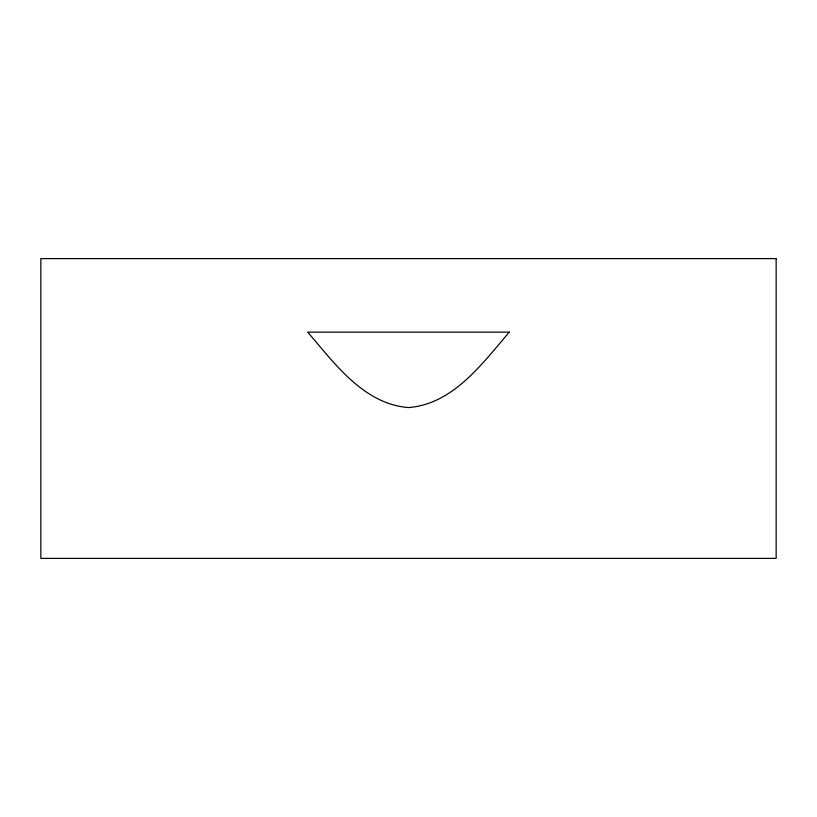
<?xml version="1.0" encoding="UTF-8"?>
<svg xmlns="http://www.w3.org/2000/svg" width="817" height="817" viewBox="0 0 817 817"><rect width="100%" height="100%" fill="white"/><g stroke="black" fill="none" stroke-linecap="round" stroke-linejoin="round"><path stroke-width="1.23" d="M509.297 332.141C482.398 363.402 453.21 404.119 408.5 407.56C363.79 404.119 334.602 363.402 307.703 332.141L509.297 332.141M776.15 258.611L40.85 258.611L40.85 558.389L776.15 558.389L776.15 258.611"/></g></svg>
